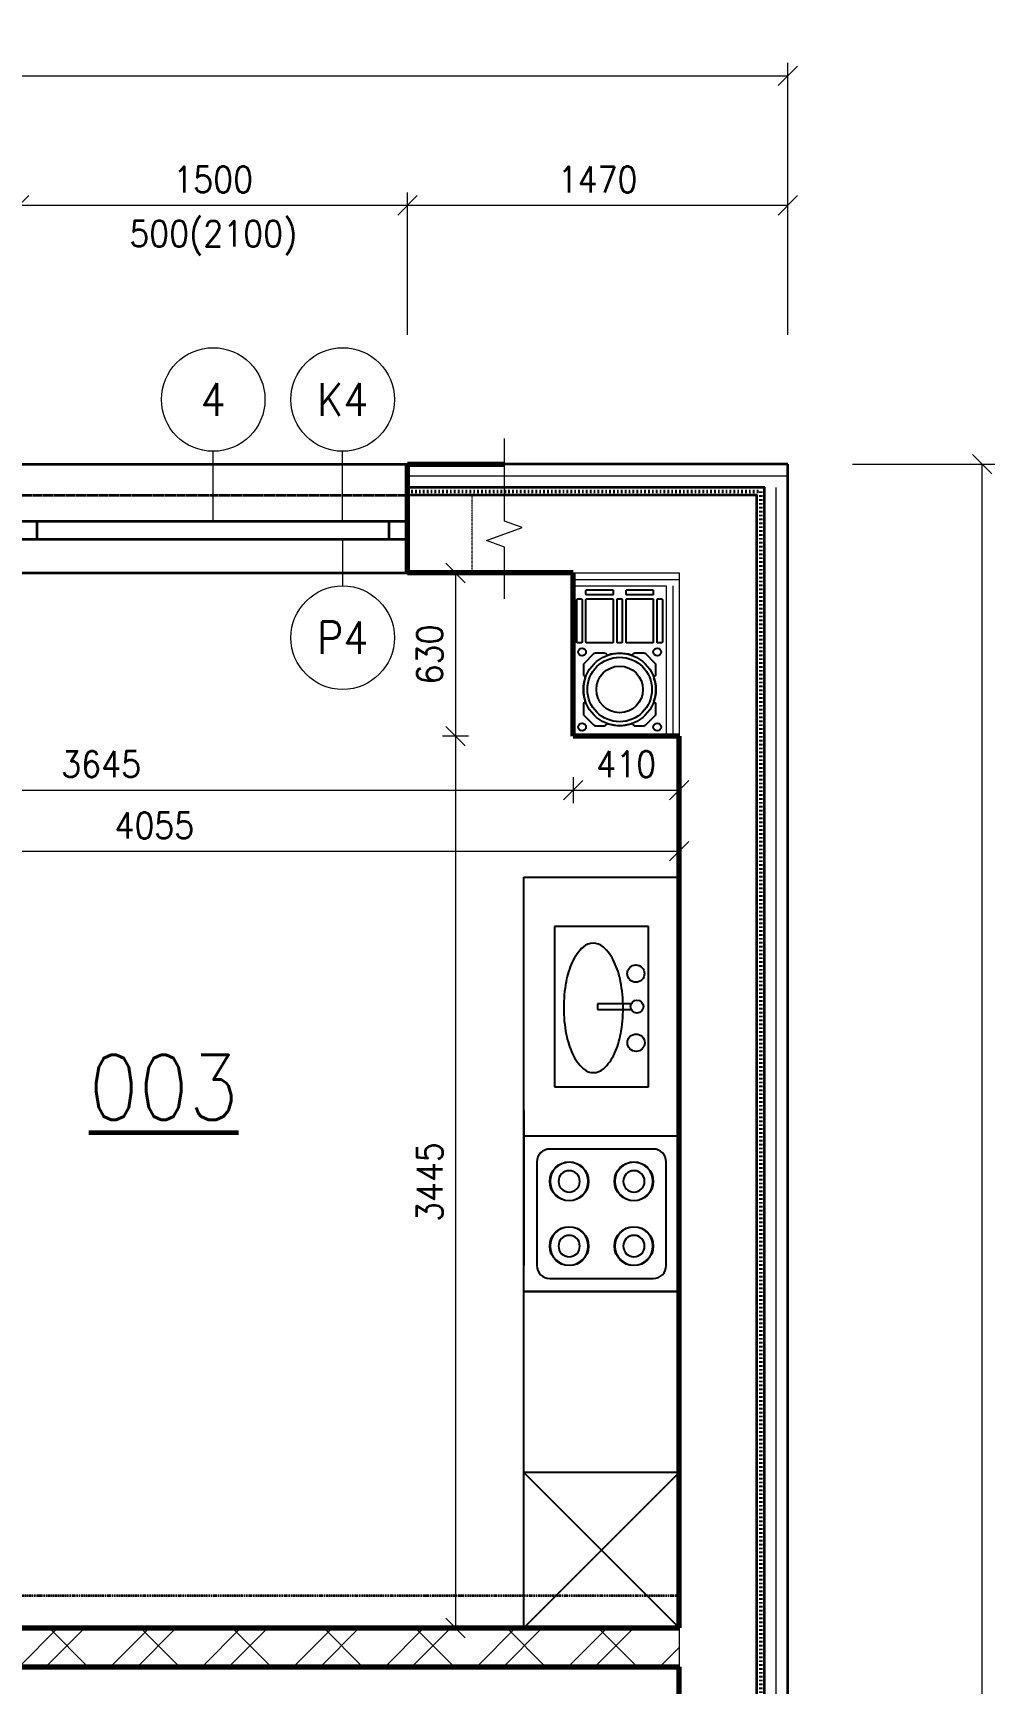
# Model space of a CAD drawing. Header units: millimetres. Extents: x 5932 to 41776, y 4339 to 21815.
# Drawn here: x 16882 to 20598, y 15442 to 21815 of the extents above; entities that cross this region are included whole.
import ezdxf

# ---------------------------------------------------------------- set-up
doc = ezdxf.new("R2010")
doc.units = ezdxf.units.MM
doc.header["$MEASUREMENT"] = 0
for name, pattern in [('ACAD_ISO02W100', [15, 12, -3]), ('ACAD_ISO03W100', [30, 12, -18]), ('ACAD_ISO10W100', [18, 12, -3, 0, -3]), ('ACAD_ISO12W100', [21, 12, -3, 0, -3, 0, -3])]:
    doc.linetypes.add(name, pattern=pattern)
for name, color, linetype, lineweight in [('0.18', 51, 'Continuous', 18), ('0.25', 255, 'Continuous', 25), ('0.35', 6, 'Continuous', 35), ('0.6', 10, 'Continuous', 60), ('0.7', 30, 'Continuous', 70), ('Hydroizolácia', 50, 'ACAD_ISO03W100', 50)]:
    doc.layers.add(name, color=color, linetype=linetype, lineweight=lineweight)
doc.styles.add('MyTextStyle', font='romans.shx', dxfattribs={"width": 0.9})
doc.styles.get("Standard").update_dxf_attribs({"font": 'arial.ttf'})
doc.linetypes.add('TEPELNAIZOLACIA', pattern='A,0.004,[1,tepelnaizolacia,S=1,R=360,X=0,Y=0],-400', length=400.004)
doc.dimstyles.new('Standard SK ext', dxfattribs={"dimtxt": 100, "dimasz": 75, "dimexe": 50, "dimexo": 0, "dimgap": 50, "dimtad": 1, "dimdec": 0, "dimrnd": 5, "dimzin": 0, "dimdsep": 46, "dimtxsty": 'MyTextStyle', "dimblk": 'OBLIQUE', "dimcen": 0, "dimclrd": 51, "dimclre": 51, "dimadec": 0, "dimazin": 0, "dimtfac": 1, "dimtdec": 0, "dimtofl": 0, "dimtmove": 0, "dimatfit": 2, "dimfxl": 500, "dimfxlon": 1, "dimtolj": 1, "dimtzin": 0, "dimlwd": 18, "dimlwe": 18, "dimarcsym": 0})
doc.dimstyles.new('Standard SK int', dxfattribs={"dimtxt": 100, "dimasz": 75, "dimexe": 50, "dimexo": 0, "dimgap": 50, "dimtad": 1, "dimdec": 0, "dimrnd": 5, "dimzin": 0, "dimtxsty": 'MyTextStyle', "dimblk": 'OBLIQUE', "dimcen": 0, "dimclrd": 51, "dimclre": 51, "dimadec": 0, "dimazin": 1, "dimtm": 1e-09, "dimtfac": 1, "dimtdec": 0, "dimtofl": 0, "dimtmove": 0, "dimatfit": 2, "dimfxl": 50, "dimfxlon": 1, "dimtfill": 1, "dimtfillclr": 250, "dimtolj": 1, "dimtzin": 0, "dimlwd": 18, "dimlwe": 18, "dimarcsym": 0})

# ---------------------------------------------------------------- blocks, each defined once
blk = doc.blocks.new('A$C15221B2D')
for p, q in [((0, 0.2907), (0, 0.0001)), ((0.4951, 0.2907), (0, 0.2907)), ((0.4951, 0.0001), (0.4951, 0.2907)), ((0.2386, 0.237), (0.2386, 0.1326)), ((0.2565, 0.1326), (0.2565, 0.2371)), ((0.2386, 0.1326), (0.2565, 0.1326)), ((0, 0.0001), (0.4951, 0.0001))]:
    blk.add_line(p, q)
for centre, radius in [((0.1454, 0.2514), 0.0267), ((0.2474, 0.2548), 0.0199), ((0.3591, 0.2522), 0.0268)]:
    blk.add_circle(centre, radius)
for centre, radius, start, end in [((0.2194, -0.0526), 0.2615, 100.8917, 114.7868), ((0.2521, -0.2225), 0.4345, 90.1224, 100.8917), ((0.2521, -0.2225), 0.4345, 79.353, 90.1224), ((0.2841, -0.0525), 0.2615, 65.4579, 79.353), ((0.1702, 0.054), 0.1441, 114.7868, 138.0706), ((0.3329, 0.0544), 0.1441, 42.1741, 65.4579), ((0.0969, 0.1199), 0.0456, 138.0706, 180.1224), ((0.0969, 0.1199), 0.0456, 180.1224, 222.1741), ((0.4059, 0.1205), 0.0456, 0.1224, 42.1741), ((0.4059, 0.1205), 0.0456, 318.0706, 0.1224), ((0.1699, 0.186), 0.1441, 222.1741, 245.4579), ((0.2187, 0.2928), 0.2615, 245.4579, 259.353), ((0.2834, 0.293), 0.2615, 280.8917, 294.7868), ((0.3326, 0.1863), 0.1441, 294.7868, 318.0706), ((0.2507, 0.4629), 0.4345, 259.353, 270.1224), ((0.2507, 0.4629), 0.4345, 270.1224, 280.8917)]:
    blk.add_arc(centre, radius, start, end)
at = {"flags": 9}
for tag in ['YSIZE', 'XSIZE']:
    blk.add_attdef(tag, (0, 0.0001), '', height=0.0005, dxfattribs=at)
blk = doc.blocks.new('Kuchynská linka')
at = {"layer": '0.25', "color": 0, "linetype": 'ByBlock'}
for p, q in [((0, 3000), (0, 3000)), ((-600, 0), (-600, 2900)), ((-600, 2900), (0, 2900)), ((0, 2900), (0, 0)), ((0, 1900), (-600, 1900)), ((0, 1900), (-600, 1900)), ((0, 1300), (-600, 1300)), ((0, 600), (-600, 600)), ((0, 600), (-600, 0)), ((-600, 600), (0, 0)), ((0, 0), (-600, 0))]:
    blk.add_line(p, q, dxfattribs=at)
at = {"layer": '0.25', "color": 0, "ltscale": 600}
for p, q in [((-600, 2000), (-600, 1400)), ((0, 1400), (0, 2000)), ((-100, 1850), (-500, 1850)), ((-550, 1800), (-550, 1400)), ((-50, 1400), (-50, 1800)), ((-500, 1350), (-100, 1350)), ((-600, 1300), (0, 1300))]:
    blk.add_line(p, q, dxfattribs=at)
for centre in [(-425, 1725), (-175, 1725), (-425, 1475), (-175, 1475)]:
    blk.add_circle(centre, 75, dxfattribs=at)
for centre, radius, start, end in [((-500, 1800), 50, 90, 180), ((-100, 1800), 50, 0, 90), ((-425, 1725), 73.8, 0, 180), ((-175, 1725), 73.8, 0, 180), ((-425, 1725), 73.8, 180, 0), ((-425, 1725), 41.3, 0, 180), ((-425, 1725), 41.3, 180, 0), ((-175, 1725), 73.8, 180, 0), ((-175, 1725), 41.3, 0, 180), ((-175, 1725), 41.3, 180, 0), ((-425, 1475), 73.8, 0, 180), ((-175, 1475), 73.8, 0, 180), ((-425, 1475), 73.8, 180, 0), ((-425, 1475), 41.3, 0, 180), ((-425, 1475), 41.3, 180, 0), ((-175, 1475), 73.8, 180, 0), ((-175, 1475), 41.3, 0, 180), ((-175, 1475), 41.3, 180, 0), ((-500, 1400), 50, 180, 270), ((-100, 1400), 50, 270, 0)]:
    blk.add_arc(centre, radius, start, end, dxfattribs=at)
at = {"color": 7, "xscale": 1250, "yscale": 1250, "zscale": 1250, "rotation": 269.9999999999999}
blk.add_blockref('A$C15221B2D', (-481.7, 2709.4), dxfattribs=at)
blk = doc.blocks.new('_Oblique')
at = {"color": 0, "linetype": 'ByBlock', "lineweight": -2}
blk.add_line((-0.5, -0.5), (0.5, 0.5), dxfattribs=at)
blk = doc.blocks.new('*D46')
at = {"layer": '0.25', "color": 51, "linetype": 'Continuous', "lineweight": 18, "transparency": 16777216}
for p, q in [((16827.8, 20649.1), (16827.8, 21199.1)), ((18327.8, 20649.1), (18327.8, 21199.1)), ((16827.8, 21149.1), (18327.8, 21149.1))]:
    blk.add_line(p, q, dxfattribs=at)
at = {"layer": 'Defpoints', "color": 0, "linetype": 'Continuous', "transparency": 16777216}
for p in [(18327.8, 21149.1), (16827.8, 20149.1), (18327.8, 20149.1)]:
    blk.add_point(p, dxfattribs=at)
at = {"layer": '0.25', "color": 51, "linetype": 'Continuous', "lineweight": 18, "transparency": 16777216, "xscale": 75, "yscale": 75, "zscale": 75, "rotation": 180}
blk.add_blockref('_Oblique', (16827.8, 21149.1), dxfattribs=at)
at = {"layer": '0.25', "color": 51, "linetype": 'Continuous', "lineweight": 18, "transparency": 16777216, "xscale": 75, "yscale": 75, "zscale": 75}
blk.add_blockref('_Oblique', (18327.8, 21149.1), dxfattribs=at)
at = {"layer": '0.25', "color": 0, "linetype": 'Continuous', "transparency": 16777216, "char_height": 100, "attachment_point": 5, "style": 'MyTextStyle'}
for s, insert in [('\\A1;1500', (17577.8, 21249.1)), ('\\A1;500(2100)', (17577.8, 21022.9))]:
    blk.add_mtext(s, dxfattribs=dict(at, insert=insert))
blk = doc.blocks.new('*D47')
at = {"layer": '0.25', "color": 51, "linetype": 'Continuous', "lineweight": 18, "transparency": 16777216}
for p, q in [((18327.8, 20649.1), (18327.8, 21199.1)), ((19797.8, 20649.1), (19797.8, 21199.1)), ((18327.8, 21149.1), (19797.8, 21149.1))]:
    blk.add_line(p, q, dxfattribs=at)
at = {"layer": 'Defpoints', "color": 0, "linetype": 'Continuous', "transparency": 16777216}
for p in [(19797.8, 21149.1), (18327.8, 20149.1), (19797.8, 20149.1)]:
    blk.add_point(p, dxfattribs=at)
at = {"layer": '0.25', "color": 51, "linetype": 'Continuous', "lineweight": 18, "transparency": 16777216, "xscale": 75, "yscale": 75, "zscale": 75, "rotation": 180}
blk.add_blockref('_Oblique', (18327.8, 21149.1), dxfattribs=at)
at = {"layer": '0.25', "color": 51, "linetype": 'Continuous', "lineweight": 18, "transparency": 16777216, "xscale": 75, "yscale": 75, "zscale": 75}
blk.add_blockref('_Oblique', (19797.8, 21149.1), dxfattribs=at)
at = {"layer": '0.25', "color": 0, "linetype": 'Continuous', "transparency": 16777216, "insert": (19062.8, 21249.1), "char_height": 100, "attachment_point": 5, "style": 'MyTextStyle'}
blk.add_mtext('\\A1;1470', dxfattribs=at)
blk = doc.blocks.new('*D48')
at = {"layer": '0.25', "color": 51, "linetype": 'Continuous', "lineweight": 18, "transparency": 16777216}
for p, q in [((7597.8, 21149.1), (7597.8, 21699.1)), ((19797.8, 21149.1), (19797.8, 21699.1)), ((7597.8, 21649.1), (19797.8, 21649.1))]:
    blk.add_line(p, q, dxfattribs=at)
at = {"layer": 'Defpoints', "color": 0, "linetype": 'Continuous', "transparency": 16777216}
for p in [(19797.8, 21649.1), (7597.8, 20149.1), (19797.8, 20149.1)]:
    blk.add_point(p, dxfattribs=at)
at = {"layer": '0.25', "color": 51, "linetype": 'Continuous', "lineweight": 18, "transparency": 16777216, "xscale": 75, "yscale": 75, "zscale": 75, "rotation": 180}
blk.add_blockref('_Oblique', (7597.8, 21649.1), dxfattribs=at)
at = {"layer": '0.25', "color": 51, "linetype": 'Continuous', "lineweight": 18, "transparency": 16777216, "xscale": 75, "yscale": 75, "zscale": 75}
blk.add_blockref('_Oblique', (19797.8, 21649.1), dxfattribs=at)
at = {"layer": '0.25', "color": 0, "linetype": 'Continuous', "transparency": 16777216, "insert": (13697.8, 21749.1), "char_height": 100, "attachment_point": 5, "style": 'MyTextStyle'}
blk.add_mtext('\\A1;12200', dxfattribs=at)
blk = doc.blocks.new('*D53')
at = {"layer": '0.25', "color": 51, "linetype": 'Continuous', "lineweight": 18, "transparency": 16777216}
for p, q in [((20047.8, 20149.1), (20597.8, 20149.1)), ((20547.8, 9409.1), (20547.8, 20149.1)), ((20047.8, 9409.1), (20597.8, 9409.1))]:
    blk.add_line(p, q, dxfattribs=at)
at = {"layer": 'Defpoints', "color": 0, "linetype": 'Continuous', "transparency": 16777216}
for p in [(19797.8, 20149.1), (20547.8, 20149.1), (19797.8, 9409.1)]:
    blk.add_point(p, dxfattribs=at)
at = {"layer": '0.25', "color": 51, "linetype": 'Continuous', "lineweight": 18, "transparency": 16777216, "xscale": 75, "yscale": 75, "zscale": 75}
for p, rotation in [((20547.8, 20149.1), 90), ((20547.8, 9409.1), 270)]:
    blk.add_blockref('_Oblique', p, dxfattribs=dict(at, rotation=rotation))
at = {"layer": '0.25', "color": 0, "linetype": 'Continuous', "transparency": 16777216, "insert": (20447.8, 14779.1), "char_height": 100, "attachment_point": 5, "rotation": 90, "style": 'MyTextStyle'}
blk.add_mtext('\\A1;10740', dxfattribs=at)
blk = doc.blocks.new('*D77')
at = {"layer": '0.25', "color": 51, "linetype": 'Continuous', "lineweight": 18, "transparency": 16777216}
for p, q in [((15322.8, 18940.2), (15322.8, 18840.2)), ((18967.8, 18940.2), (18967.8, 18840.2)), ((15322.8, 18890.2), (18967.8, 18890.2))]:
    blk.add_line(p, q, dxfattribs=at)
at = {"layer": 'Defpoints', "color": 0, "linetype": 'Continuous', "transparency": 16777216}
for p in [(15322.8, 19729.1), (18967.8, 19099.1), (18967.8, 18890.2)]:
    blk.add_point(p, dxfattribs=at)
at = {"layer": '0.25', "color": 51, "linetype": 'Continuous', "lineweight": 18, "transparency": 16777216, "xscale": 75, "yscale": 75, "zscale": 75, "rotation": 180}
blk.add_blockref('_Oblique', (15322.8, 18890.2), dxfattribs=at)
at = {"layer": '0.25', "color": 51, "linetype": 'Continuous', "lineweight": 18, "transparency": 16777216, "xscale": 75, "yscale": 75, "zscale": 75}
blk.add_blockref('_Oblique', (18967.8, 18890.2), dxfattribs=at)
at = {"layer": '0.25', "color": 0, "linetype": 'Continuous', "transparency": 16777216, "insert": (17145.3, 18990.2), "char_height": 100, "attachment_point": 5, "style": 'MyTextStyle', "bg_fill": 3, "box_fill_scale": 1.25, "bg_fill_color": 256, "bg_fill_true_color": 13158600, "bg_fill_transparency": 0}
blk.add_mtext('\\A1;3645', dxfattribs=at)
blk = doc.blocks.new('*D78')
at = {"layer": '0.25', "color": 51, "linetype": 'Continuous', "lineweight": 18, "transparency": 16777216}
for p, q in [((18967.8, 18940.2), (18967.8, 18840.2)), ((19377.8, 18940.2), (19377.8, 18840.2)), ((18967.8, 18890.2), (19377.8, 18890.2))]:
    blk.add_line(p, q, dxfattribs=at)
at = {"layer": 'Defpoints', "color": 0, "linetype": 'Continuous', "transparency": 16777216}
for p in [(18967.8, 19099.1), (19377.8, 19099.1), (19377.8, 18890.2)]:
    blk.add_point(p, dxfattribs=at)
at = {"layer": '0.25', "color": 51, "linetype": 'Continuous', "lineweight": 18, "transparency": 16777216, "xscale": 75, "yscale": 75, "zscale": 75, "rotation": 180}
blk.add_blockref('_Oblique', (18967.8, 18890.2), dxfattribs=at)
at = {"layer": '0.25', "color": 51, "linetype": 'Continuous', "lineweight": 18, "transparency": 16777216, "xscale": 75, "yscale": 75, "zscale": 75}
blk.add_blockref('_Oblique', (19377.8, 18890.2), dxfattribs=at)
at = {"layer": '0.25', "color": 0, "linetype": 'Continuous', "transparency": 16777216, "insert": (19172.8, 18990.2), "char_height": 100, "attachment_point": 5, "style": 'MyTextStyle', "bg_fill": 3, "box_fill_scale": 1.25, "bg_fill_color": 256, "bg_fill_true_color": 13158600, "bg_fill_transparency": 0}
blk.add_mtext('\\A1;410', dxfattribs=at)
blk = doc.blocks.new('*D79')
at = {"layer": '0.25', "color": 51, "linetype": 'Continuous', "lineweight": 18, "transparency": 16777216}
for p, q in [((18564.1, 19729.1), (18464.1, 19729.1)), ((18514.1, 19729.1), (18514.1, 19099.1)), ((18564.1, 19099.1), (18464.1, 19099.1))]:
    blk.add_line(p, q, dxfattribs=at)
at = {"layer": 'Defpoints', "color": 0, "linetype": 'Continuous', "transparency": 16777216}
for p in [(18967.8, 19729.1), (18514.1, 19099.1), (18967.8, 19099.1)]:
    blk.add_point(p, dxfattribs=at)
at = {"layer": '0.25', "color": 51, "linetype": 'Continuous', "lineweight": 18, "transparency": 16777216, "xscale": 75, "yscale": 75, "zscale": 75}
for p, rotation in [((18514.1, 19729.1), 90), ((18514.1, 19099.1), 270)]:
    blk.add_blockref('_Oblique', p, dxfattribs=dict(at, rotation=rotation))
at = {"layer": '0.25', "color": 0, "linetype": 'Continuous', "transparency": 16777216, "insert": (18414.1, 19414.1), "char_height": 100, "attachment_point": 5, "rotation": 90, "style": 'MyTextStyle', "bg_fill": 3, "box_fill_scale": 1.25, "bg_fill_color": 256, "bg_fill_true_color": 13158600, "bg_fill_transparency": 0}
blk.add_mtext('\\A1;630', dxfattribs=at)
blk = doc.blocks.new('*D80')
at = {"layer": '0.25', "color": 51, "linetype": 'Continuous', "lineweight": 18, "transparency": 16777216}
for p, q in [((18564.1, 19099.1), (18464.1, 19099.1)), ((18514.1, 19099.1), (18514.1, 15654.1)), ((18564.1, 15654.1), (18464.1, 15654.1))]:
    blk.add_line(p, q, dxfattribs=at)
at = {"layer": 'Defpoints', "color": 0, "linetype": 'Continuous', "transparency": 16777216}
for p in [(18967.8, 19099.1), (18514.1, 15654.1), (19377.8, 15654.1)]:
    blk.add_point(p, dxfattribs=at)
at = {"layer": '0.25', "color": 51, "linetype": 'Continuous', "lineweight": 18, "transparency": 16777216, "xscale": 75, "yscale": 75, "zscale": 75}
for p, rotation in [((18514.1, 19099.1), 90), ((18514.1, 15654.1), 270)]:
    blk.add_blockref('_Oblique', p, dxfattribs=dict(at, rotation=rotation))
at = {"layer": '0.25', "color": 0, "linetype": 'Continuous', "transparency": 16777216, "insert": (18414.1, 17376.6), "char_height": 100, "attachment_point": 5, "rotation": 90, "style": 'MyTextStyle', "bg_fill": 3, "box_fill_scale": 1.25, "bg_fill_color": 256, "bg_fill_true_color": 13158600, "bg_fill_transparency": 0}
blk.add_mtext('\\A1;3445', dxfattribs=at)
blk = doc.blocks.new('*D81')
at = {"layer": '0.25', "color": 51, "linetype": 'Continuous', "lineweight": 18, "transparency": 16777216}
for p, q in [((15322.8, 18704.1), (15322.8, 18604.1)), ((19377.8, 18704.1), (19377.8, 18604.1)), ((15322.8, 18654.1), (19377.8, 18654.1))]:
    blk.add_line(p, q, dxfattribs=at)
at = {"layer": 'Defpoints', "color": 0, "linetype": 'Continuous', "transparency": 16777216}
for p in [(15322.8, 19729.1), (19377.8, 19729.1), (19377.8, 18654.1)]:
    blk.add_point(p, dxfattribs=at)
at = {"layer": '0.25', "color": 51, "linetype": 'Continuous', "lineweight": 18, "transparency": 16777216, "xscale": 75, "yscale": 75, "zscale": 75, "rotation": 180}
blk.add_blockref('_Oblique', (15322.8, 18654.1), dxfattribs=at)
at = {"layer": '0.25', "color": 51, "linetype": 'Continuous', "lineweight": 18, "transparency": 16777216, "xscale": 75, "yscale": 75, "zscale": 75}
blk.add_blockref('_Oblique', (19377.8, 18654.1), dxfattribs=at)
at = {"layer": '0.25', "color": 0, "linetype": 'Continuous', "transparency": 16777216, "insert": (17350.3, 18754.1), "char_height": 100, "attachment_point": 5, "style": 'MyTextStyle', "bg_fill": 3, "box_fill_scale": 1.25, "bg_fill_color": 256, "bg_fill_true_color": 13158600, "bg_fill_transparency": 0}
blk.add_mtext('\\A1;4055', dxfattribs=at)

msp = doc.modelspace()

# ---------------------------------------------------------------- hatches: boundary and pattern name
at = {"layer": '0.18', "ltscale": 2}
h = msp.add_hatch(dxfattribs=at)
h.set_pattern_fill('MURIVOSTREDNAPEVNOST', color=256, scale=250, pattern_type=2)
h.set_pattern_definition([(45, (41.8, 28.84), (0, 353.5534), []), (45, (291.8, 28.84), (0, 353.5534), []), (135, (41.8, 28.84), (-353.5534, 3e-14), [])])
h.paths.add_polyline_path([(19377.8, 15654.1), (18777.8, 15654.1), (15547.8, 15654.1), (15547.8, 15504.1), (19377.8, 15504.1)])

# ---------------------------------------------------------------- linework, layer by layer
for p, q in [((17577.8, 19929.1), (17577.8, 20199.1)), ((18077.8, 19929.1), (18077.8, 20199.1))]:
    msp.add_line(p, q, dxfattribs=at)
at = {"layer": '0.18', "linetype": 'TEPELNAIZOLACIA', "ltscale": 0.003333}
for p, q in [((18327.8, 20104.1), (19797.8, 20104.1)), ((19752.8, 9499.1), (19752.8, 20059.1))]:
    msp.add_line(p, q, dxfattribs=at)
at = {"layer": '0.18', "linetype": 'ACAD_ISO12W100', "ltscale": 0.25}
msp.add_line((18577.8, 19729.1), (18577.8, 20029.1), dxfattribs=at)
at = {"layer": '0.18'}
for p, q in [((18967.8, 19679.1), (19327.8, 19679.1)), ((19327.8, 19679.1), (19327.8, 19099.1))]:
    msp.add_line(p, q, dxfattribs=at)
at = {"layer": '0.18', "linetype": 'Continuous'}
msp.add_lwpolyline([(18702.8, 19629.1), (18702.8, 19829.1), (18634.1, 19854.1), (18771.5, 19904.1), (18702.8, 19929.1), (18702.8, 20249.1)], dxfattribs=at)
at = {"layer": '0.18', "ltscale": 2}
for centre in [(17577.8, 20399.1), (18077.8, 20399.1)]:
    msp.add_circle(centre, 200, dxfattribs=at)
at = {"layer": '0.25'}
for p, q in [((19047.2, 19416.2), (19010.7, 19379.7)), ((19088.5, 19419.1), (19054.3, 19419.1)), ((19099, 19412.8), (19095.6, 19416.2)), ((19200, 19416.2), (19196.6, 19412.8)), ((19241.3, 19419.1), (19207.1, 19419.1)), ((19284.9, 19379.7), (19248.4, 19416.2)), ((19007.8, 19372.6), (19007.8, 19338.4)), ((19010.7, 19331.3), (19014.2, 19327.9)), ((19281.5, 19327.9), (19284.9, 19331.3)), ((19287.8, 19338.4), (19287.8, 19372.6)), ((19007.8, 19219.8), (19007.8, 19185.6)), ((19014.2, 19230.3), (19010.7, 19226.9)), ((19284.9, 19226.9), (19281.5, 19230.3)), ((19287.8, 19185.6), (19287.8, 19219.8)), ((19010.7, 19178.5), (19047.2, 19142)), ((19054.3, 19139.1), (19088.5, 19139.1)), ((19095.6, 19142), (19099, 19145.5)), ((19196.6, 19145.5), (19200, 19142)), ((19207.1, 19139.1), (19241.3, 19139.1)), ((19248.4, 19142), (19284.9, 19178.5))]:
    msp.add_line(p, q, dxfattribs=at)
for points in [[(19119.8, 19644.1), (19020.8, 19644.1, -0.414214), (19017.8, 19647.1), (19017.8, 19661.1, -0.414214), (19020.8, 19664.1), (19119.8, 19664.1, -0.414214), (19122.8, 19661.1), (19122.8, 19647.1, -0.414214)], [(19274.8, 19644.1), (19175.8, 19644.1, -0.414214), (19172.8, 19647.1), (19172.8, 19661.1, -0.414214), (19175.8, 19664.1), (19274.8, 19664.1, -0.414214), (19277.8, 19661.1), (19277.8, 19647.1, -0.414214)], [(18999.8, 19459.1), (18985.8, 19459.1, -0.414214), (18982.8, 19462.1), (18982.8, 19626.1, -0.414214), (18985.8, 19629.1), (18999.8, 19629.1, -0.414214), (19002.8, 19626.1), (19002.8, 19462.1, -0.414214)], [(19154.8, 19459.1), (19140.8, 19459.1, -0.414214), (19137.8, 19462.1), (19137.8, 19626.1, -0.414214), (19140.8, 19629.1), (19154.8, 19629.1, -0.414214), (19157.8, 19626.1), (19157.8, 19462.1, -0.414214)], [(19309.8, 19459.1), (19295.8, 19459.1, -0.414214), (19292.8, 19462.1), (19292.8, 19626.1, -0.414214), (19295.8, 19629.1), (19309.8, 19629.1, -0.414214), (19312.8, 19626.1), (19312.8, 19462.1, -0.414214)]]:
    msp.add_lwpolyline(points, format="xyb", close=True, dxfattribs=at)
at = {"layer": '0.25', "ltscale": 5}
for points in [[(19119.8, 19459.1), (19020.8, 19459.1, -0.414214), (19017.8, 19462.1), (19017.8, 19626.1, -0.414214), (19020.8, 19629.1), (19119.8, 19629.1, -0.414214), (19122.8, 19626.1), (19122.8, 19462.1, -0.414214)], [(19274.8, 19459.1), (19175.8, 19459.1, -0.414214), (19172.8, 19462.1), (19172.8, 19626.1, -0.414214), (19175.8, 19629.1), (19274.8, 19629.1, -0.414214), (19277.8, 19626.1), (19277.8, 19462.1, -0.414214)]]:
    msp.add_lwpolyline(points, format="xyb", close=True, dxfattribs=at)
at = {"layer": '0.25'}
for centre, radius in [((19002.8, 19424.1), 15), ((19292.8, 19424.1), 15), ((19147.8, 19279.1), 140), ((19147.8, 19279.1), 90), ((19002.8, 19134.1), 15), ((19292.8, 19134.1), 15)]:
    msp.add_circle(centre, radius, dxfattribs=at)
at = {"layer": '0.25', "ltscale": 1.3}
msp.add_circle((19147.8, 19279.1), 124.6, dxfattribs=at)
at = {"layer": '0.25'}
for centre, radius, start, end in [((19017.8, 19372.6), 10, 135, 180), ((19054.3, 19409.1), 10, 90, 135), ((19088.5, 19409.1), 10, 45, 90), ((19101.9, 19415.6), 4, 225, 288.6122), ((19147.8, 19279.1), 140, 90, 108.6122), ((19147.8, 19279.1), 140, 71.3878, 90), ((19193.8, 19415.6), 4, 251.3878, 315), ((19207.1, 19409.1), 10, 90, 135), ((19241.3, 19409.1), 10, 45, 90), ((19277.8, 19372.6), 10, 0, 45), ((19017.8, 19338.4), 10, 180, 225), ((19147.8, 19279.1), 140, 161.3878, 180), ((19011.3, 19325.1), 4, 341.3878, 45), ((19284.3, 19325.1), 4, 135, 198.6122), ((19147.8, 19279.1), 140, 0, 18.6122), ((19277.8, 19338.4), 10, 315, 0), ((19147.8, 19279.1), 140, 180, 198.6122), ((19147.8, 19279.1), 140, 341.3878, 0), ((19017.8, 19219.8), 10, 135, 180), ((19017.8, 19185.6), 10, 180, 225), ((19011.3, 19233.2), 4, 315, 18.6122), ((19284.3, 19233.2), 4, 161.3878, 225), ((19277.8, 19219.8), 10, 0, 45), ((19277.8, 19185.6), 10, 315, 0), ((19054.3, 19149.1), 10, 225, 270), ((19088.5, 19149.1), 10, 270, 315), ((19101.9, 19142.6), 4, 71.3878, 135), ((19147.8, 19279.1), 140, 251.3878, 270), ((19147.8, 19279.1), 140, 270, 288.6122), ((19193.8, 19142.6), 4, 45, 108.6122), ((19207.1, 19149.1), 10, 225, 270), ((19241.3, 19149.1), 10, 270, 315)]:
    msp.add_arc(centre, radius, start, end, dxfattribs=at)
at = {"layer": '0.35', "linetype": 'Continuous'}
for p, q in [((16827.8, 20149.1), (18327.8, 20149.1)), ((16827.8, 19929.1), (18327.8, 19929.1)), ((16897.8, 19859.1), (16897.8, 19929.1)), ((18257.8, 19859.1), (18257.8, 19929.1)), ((16827.8, 19859.1), (18327.8, 19859.1)), ((16827.8, 19729.1), (18327.8, 19729.1))]:
    msp.add_line(p, q, dxfattribs=at)
at = {"layer": '0.35'}
for p, q in [((19797.8, 20149.1), (18702.8, 20149.1)), ((19797.8, 9409.1), (19797.8, 20149.1))]:
    msp.add_line(p, q, dxfattribs=at)
at = {"layer": '0.35', "linetype": 'ACAD_ISO02W100', "ltscale": 0.5}
msp.add_line((16827.8, 20029.1), (18327.8, 20029.1), dxfattribs=at)
at = {"layer": '0.35', "linetype": 'ACAD_ISO10W100', "ltscale": 0.5}
msp.add_line((15547.8, 15779.1), (19377.8, 15779.1), dxfattribs=at)
at = {"layer": '0.35'}
for points in [[(18327.8, 9499.1), (19707.8, 9499.1), (19707.8, 20059.1), (18327.8, 20059.1)], [(18327.8, 9529.1), (19677.8, 9529.1), (19677.8, 20029.1), (18327.8, 20029.1)]]:
    msp.add_lwpolyline(points, dxfattribs=at)
at = {"layer": '0.7', "linetype": 'Continuous'}
for p, q in [((18327.8, 19729.1), (18327.8, 20149.1)), ((18327.8, 20149.1), (18702.8, 20149.1))]:
    msp.add_line(p, q, dxfattribs=at)
at = {"layer": '0.7'}
for p, q in [((18967.8, 19729.1), (18327.8, 19729.1)), ((19377.8, 15654.1), (19377.8, 19099.1)), ((15547.8, 15654.1), (19377.8, 15654.1)), ((15547.8, 15504.1), (19377.8, 15504.1)), ((19377.8, 9829.1), (19377.8, 15504.1))]:
    msp.add_line(p, q, dxfattribs=at)
at = {"layer": '0.7', "ltscale": 5}
for p, q in [((18967.8, 19099.1), (18967.8, 19729.1)), ((19377.8, 19099.1), (18967.8, 19099.1))]:
    msp.add_line(p, q, dxfattribs=at)
at = {"layer": 'Hydroizolácia', "ltscale": 0.5}
for p, q in [((18327.8, 20044.1), (19692.8, 20044.1)), ((19692.8, 20044.1), (19692.8, 9514.1))]:
    msp.add_line(p, q, dxfattribs=at)

# ---------------------------------------------------------------- block references
at = {"layer": '0.25', "linetype": 'Continuous'}
msp.add_blockref('Kuchynská linka', (19377.8, 15654.1), dxfattribs=at)

# ---------------------------------------------------------------- texts
at = {"layer": '0.25', "ltscale": 2, "char_height": 125, "attachment_point": 5, "style": 'MyTextStyle'}
for s, insert in [('{\\Fromans|c238;4}', (17577.8, 20399.1)), ('{\\Fromans|c238;K4}', (18077.8, 20399.1))]:
    msp.add_mtext_dynamic_manual_height_columns(s, width=100, gutter_width=500, heights=[0], dxfattribs=dict(at, insert=insert))
at = {"layer": '0.6', "insert": (17386.4, 17617.4), "char_height": 250, "width": 578.571, "attachment_point": 8, "style": 'MyTextStyle'}
msp.add_mtext('{\\Fromans|c238;\\L003}', dxfattribs=at)

# ---------------------------------------------------------------- dimensions: what is measured, and where the dimension line sits
at = {"layer": '0.25', "linetype": 'Continuous'}
for base, p1, picture, middle in [((19797.8, 21649.1), (7597.8, 20149.1), '*D48', (13697.8, 21749.1)), ((19797.8, 21149.1), (18327.8, 20149.1), '*D47', (19062.8, 21249.1))]:
    dim = msp.add_linear_dim(base=base, p1=p1, p2=(19797.8, 20149.1), dimstyle='Standard SK ext', dxfattribs=at)
    dim.commit()
    dim.dimension.update_dxf_attribs({"geometry": picture, "text_midpoint": middle})
dim = msp.add_linear_dim(base=(18327.8, 21149.1), p1=(16827.8, 20149.1), p2=(18327.8, 20149.1), text='<>\\X500(2100)', dimstyle='Standard SK ext', dxfattribs=at)
dim.commit()
dim.dimension.update_dxf_attribs({"geometry": '*D46', "text_midpoint": (17577.8, 21149.1)})
dim = msp.add_linear_dim(base=(20547.8, 20149.1), p1=(19797.8, 9409.1), p2=(19797.8, 20149.1), angle=270, dimstyle='Standard SK ext', dxfattribs=at)
dim.commit()
dim.dimension.update_dxf_attribs({"geometry": '*D53', "text_midpoint": (20447.8, 14779.1)})

# ---------------------------------------------------------------- next in the draw order: dimensions: what is measured, and where the dimension line sits
dim = msp.add_linear_dim(base=(18967.8, 18890.2), p1=(15322.8, 19729.1), p2=(18967.8, 19099.1), dimstyle='Standard SK int', override={"dimtmove": 1}, dxfattribs=at)
dim.commit()
dim.dimension.update_dxf_attribs({"geometry": '*D77', "text_midpoint": (17145.3, 18990.2)})

# ---------------------------------------------------------------- next in the draw order: dimensions: what is measured, and where the dimension line sits
dim = msp.add_linear_dim(base=(19377.8, 18890.2), p1=(18967.8, 19099.1), p2=(19377.8, 19099.1), dimstyle='Standard SK int', override={"dimtmove": 1}, dxfattribs=at)
dim.commit()
dim.dimension.update_dxf_attribs({"geometry": '*D78', "text_midpoint": (19172.8, 18990.2)})

# ---------------------------------------------------------------- next in the draw order: dimensions: what is measured, and where the dimension line sits
dim = msp.add_aligned_dim(p1=(18967.8, 19729.1), p2=(18967.8, 19099.1), distance=-453.7, dimstyle='Standard SK int', dxfattribs=at)
dim.commit()
dim.dimension.update_dxf_attribs({"geometry": '*D79', "text_midpoint": (18414.1, 19414.1)})

# ---------------------------------------------------------------- next in the draw order: dimensions: what is measured, and where the dimension line sits
dim = msp.add_linear_dim(base=(18514.1, 15654.1), p1=(18967.8, 19099.1), p2=(19377.8, 15654.1), angle=90, dimstyle='Standard SK int', override={"dimtmove": 1}, dxfattribs=at)
dim.commit()
dim.dimension.update_dxf_attribs({"geometry": '*D80', "text_midpoint": (18414.1, 17376.6)})

# ---------------------------------------------------------------- next in the draw order: linework, layer by layer
at = {"layer": '0.18', "linetype": 'Continuous'}
msp.add_line((19377.8, 15654.1), (19377.8, 15504.1), dxfattribs=at)

# ---------------------------------------------------------------- next in the draw order: dimensions: what is measured, and where the dimension line sits
at = {"layer": '0.25', "linetype": 'Continuous'}
dim = msp.add_linear_dim(base=(19377.8, 18654.1), p1=(15322.8, 19729.1), p2=(19377.8, 19729.1), dimstyle='Standard SK int', dxfattribs=at)
dim.commit()
dim.dimension.update_dxf_attribs({"geometry": '*D81', "text_midpoint": (17350.3, 18754.1)})

# ---------------------------------------------------------------- next in the draw order: linework, layer by layer
at = {"layer": '0.18', "ltscale": 2}
msp.add_line((18077.8, 19859.1), (18077.8, 19679.1), dxfattribs=at)
at = {"layer": '0.18', "linetype": 'Continuous'}
for p, q in [((18967.8, 19729.1), (19377.8, 19729.1)), ((19377.8, 19729.1), (19377.8, 19099.1))]:
    msp.add_line(p, q, dxfattribs=at)
at = {"layer": '0.18', "linetype": 'TEPELNAIZOLACIA', "ltscale": 0.002}
for p, q in [((18967.8, 19704.1), (19377.8, 19704.1)), ((19352.8, 19679.1), (19352.8, 19099.1))]:
    msp.add_line(p, q, dxfattribs=at)
at = {"layer": '0.18', "ltscale": 2}
msp.add_circle((18077.8, 19479.1), 200, dxfattribs=at)

# ---------------------------------------------------------------- next in the draw order: texts
at = {"layer": '0.25', "ltscale": 2, "insert": (18077.8, 19479.1), "char_height": 125, "attachment_point": 5, "style": 'MyTextStyle'}
msp.add_mtext_dynamic_manual_height_columns('{\\Fromans|c238;P4}', width=100, gutter_width=500, heights=[0], dxfattribs=at)

doc.saveas('drawing.dxf')
